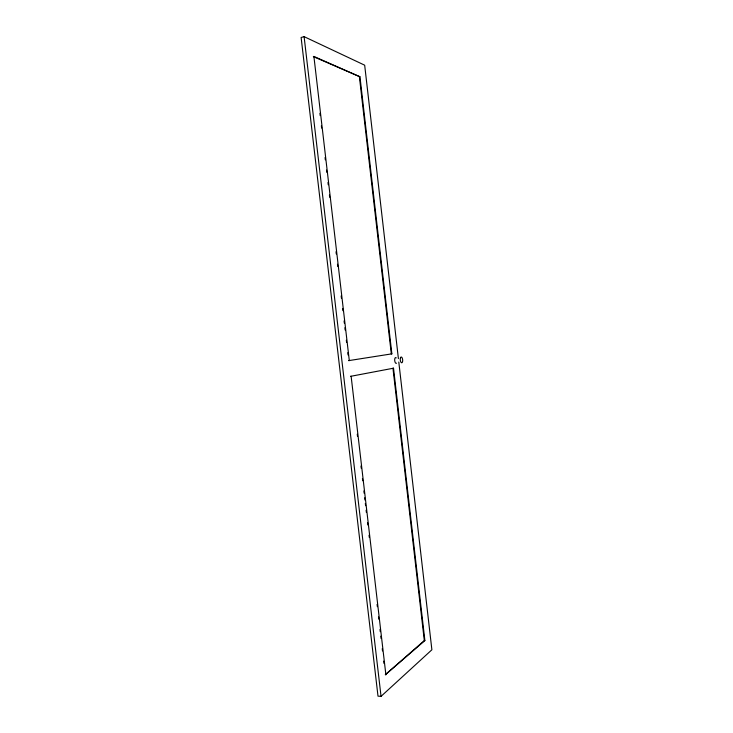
<?xml version="1.0" encoding="UTF-8"?>
<svg xmlns="http://www.w3.org/2000/svg" width="733" height="733" viewBox="0 0 733 733"><rect width="100%" height="100%" fill="white"/><g stroke="black" fill="none" stroke-linecap="round" stroke-linejoin="round"><path stroke-width="1.1" d="M398.404 358.62L364.677 65.191L304.103 36.65L301.116 37.484L377.999 696.148L381.041 696.35L431.884 649.786L398.798 362.038M424.315 640.569L385.283 674.772L424.883 640.587L393.52 368.195L392.961 368.25L424.315 640.569L424.883 640.587M313.898 56.432L313.312 56.597L359.967 76.791L391.862 353.847L348.706 360.627L349.302 360.563L313.898 56.432L359.967 76.791M393.52 368.195L350.539 376.35L351.134 376.295L385.888 674.8M391.862 353.847L391.312 353.911L359.408 76.928M319.918 113.313L320.174 115.585M321.366 125.792L321.631 128.064M325.067 157.558L325.333 159.831M326.515 170.038L326.781 172.31M327.972 182.517L328.237 184.789M329.419 194.996L329.685 197.259M336.026 251.721L336.291 253.984M337.482 264.192L337.748 266.464M341.175 295.958L341.441 298.23M342.632 308.437L342.897 310.71M344.089 320.917L344.345 323.189M344.876 327.724L345.142 329.997M346.333 340.204L346.599 342.476M347.781 352.683L348.047 354.946M357.273 434.22L357.539 436.492M360.975 465.986L361.241 468.259M362.432 478.475L362.698 480.738M363.88 490.954L364.145 493.227M364.677 497.762L364.942 500.034M365.336 503.434L365.602 505.706M366.124 510.241L366.39 512.514M367.581 522.721L367.847 524.993M369.038 535.209L369.295 537.472M377.092 604.423L377.358 606.686M378.549 616.902L378.814 619.174M379.996 629.381L380.262 631.654M380.794 636.189L381.059 638.461M382.25 648.668L382.507 650.941M383.698 661.157L383.964 663.42M304.103 36.65L381.041 696.35M396.526 363.211A2.905 1.2 84.1 0 1 394.693 360.224A2.905 1.2 84.1 0 1 396.251 357.887M400.41 357.951A2.914 1.191 84.1 0 0 401.455 362.725A2.914 1.191 84.1 0 0 402.527 358.987A2.914 1.191 84.1 0 0 400.41 357.951"/></g></svg>
